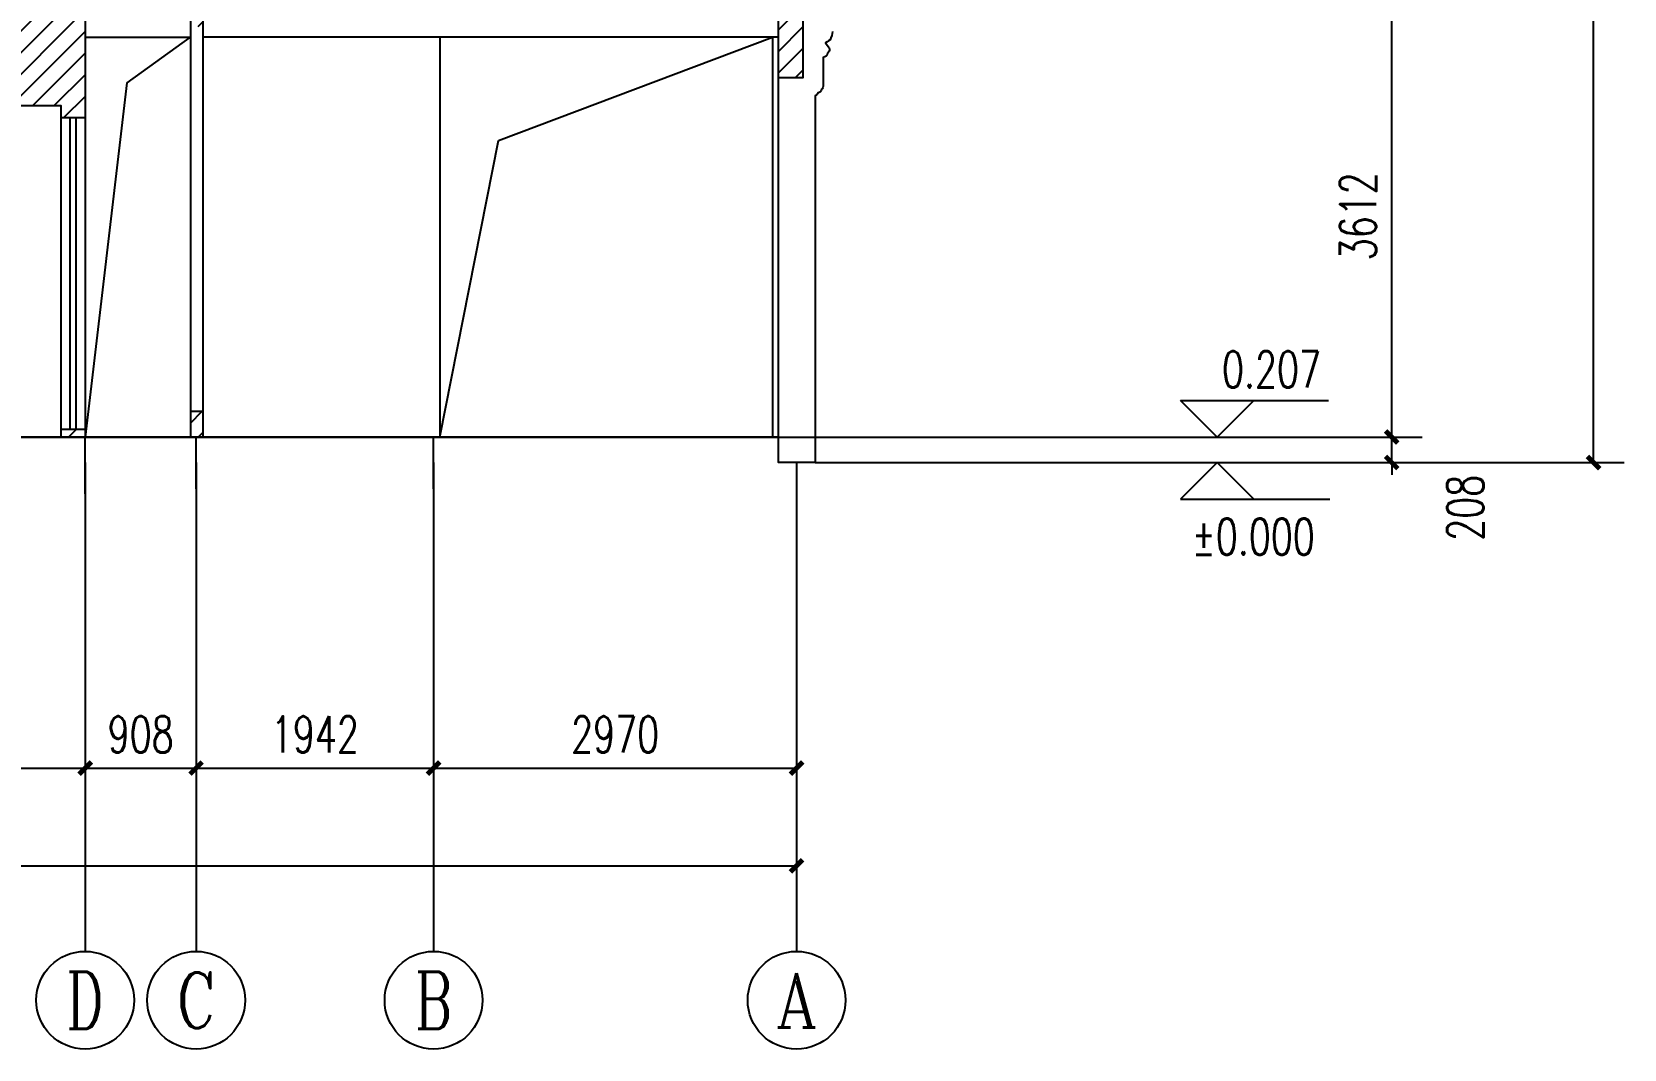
# Model space of a CAD drawing. Extents: x -20250 to 331240, y -699 to 63168.
# Drawn here: x 318215 to 331240, y 2398 to 10722 of the extents above; entities that cross this region are included whole.
import ezdxf
from ezdxf.enums import TextEntityAlignment as Align

# ---------------------------------------------------------------- set-up
doc = ezdxf.new("R2010")
doc.units = 0
doc.header["$LTSCALE"] = 1000
doc.header["$MEASUREMENT"] = 0
for name, color, linetype in [('AXIS', 3, 'Continuous'), ('AXIS_TEXT', 7, 'Continuous'), ('DIM_ELEV', 3, 'Continuous'), ('DOTE', 1, 'Continuous'), ('PUB_DIM', 3, 'Continuous'), ('PUB_HATCH', 8, 'Continuous'), ('PUB_TEXT', 7, 'Continuous'), ('WALL', 9, 'Continuous'), ('空', 3, 'Continuous'), ('窗', 4, 'Continuous'), ('门', 4, 'Continuous')]:
    doc.layers.add(name, color=color, linetype=linetype)
doc.styles.add('_TCH_AXIS', font='COMPLEX', dxfattribs={"bigfont": 'GBCBIG'})
doc.styles.add('_TCH_DIM', font='SIMPLEX', dxfattribs={"bigfont": 'GBCBIG'})
doc.styles.add('_TCH_DIM_T3', font='SIMPLEX', dxfattribs={"width": 0.705882, "bigfont": 'GBCBIG'})
doc.styles.add('COMPLEX', font='COMPLEX')
doc.dimstyles.new('_TCH_ARCH&&100', dxfattribs={"dimtxt": 297.5, "dimasz": 100, "dimexe": 250, "dimexo": 300, "dimgap": 126.25, "dimtad": 1, "dimdec": 0, "dimzin": 0, "dimdsep": 46, "dimtxsty": '_TCH_DIM_T3', "dimblk": 'ARCHTICK', "dimcen": 0.09, "dimclrt": 7, "dimazin": 2, "dimtfac": 1, "dimtdec": 0, "dimtix": 1, "dimtmove": 2, "dimatfit": 3, "dimfxl": 1, "dimtolj": 1, "dimtzin": 0, "dimarcsym": 0})
pattern_1 = [(45, (-59853.03, 80703.54), (-88.388383, 88.388383), [])]

# ---------------------------------------------------------------- blocks, each defined once
blk = doc.blocks.new('_ArchTick')
at = {"color": 0, "linetype": 'ByBlock', "const_width": 0.4}
blk.add_lwpolyline([(-0.5, -0.5), (0.5, 0.5)], dxfattribs=at)
blk = doc.blocks.new('*D25')
at = {"layer": 'Defpoints', "color": 0, "transparency": 16777216}
for p in [(327483, 16220), (330990, 16220), (327483, 7198)]:
    blk.add_point(p, dxfattribs=at)
at = {"layer": 'PUB_DIM', "color": 0, "lineweight": -2, "transparency": 16777216}
for p, q in [((327783, 16220), (331240, 16220)), ((330990, 7198), (330990, 16220)), ((327783, 7198), (331240, 7198))]:
    blk.add_line(p, q, dxfattribs=at)
at = {"layer": 'PUB_DIM', "color": 0, "lineweight": -2, "transparency": 16777216, "xscale": 100, "yscale": 100, "zscale": 100}
for p, rotation in [((330990, 16220), 90), ((330990, 7198), 270)]:
    blk.add_blockref('_ArchTick', p, dxfattribs=dict(at, rotation=rotation))
at = {"layer": 'PUB_DIM', "color": 7, "transparency": 16777216, "insert": (330715, 11709), "char_height": 297.5, "attachment_point": 5, "rotation": 90, "style": '_TCH_DIM_T3'}
blk.add_mtext('\\A1;9023', dxfattribs=at)
blk = doc.blocks.new('*D26')
at = {"layer": 'Defpoints', "color": 0, "transparency": 16777216}
for p in [(327912, 7406), (329338, 7406), (327912, 7198)]:
    blk.add_point(p, dxfattribs=at)
at = {"layer": 'PUB_DIM', "color": 0, "lineweight": -2, "transparency": 16777216}
for p, q in [((329338, 7406), (329338, 7506)), ((328212, 7406), (329588, 7406)), ((329338, 7198), (329338, 7406)), ((328212, 7198), (329588, 7198)), ((329338, 7198), (329338, 7098))]:
    blk.add_line(p, q, dxfattribs=at)
at = {"layer": 'PUB_DIM', "color": 0, "lineweight": -2, "transparency": 16777216, "xscale": 100, "yscale": 100, "zscale": 100}
for p, rotation in [((329338, 7406), 270), ((329338, 7198), 90)]:
    blk.add_blockref('_ArchTick', p, dxfattribs=dict(at, rotation=rotation))
at = {"layer": 'PUB_DIM', "color": 7, "transparency": 16777216, "insert": (329940, 6828), "char_height": 297.5, "attachment_point": 5, "rotation": 90, "style": '_TCH_DIM_T3'}
blk.add_mtext('\\A1;208', dxfattribs=at)
blk = doc.blocks.new('*D27')
at = {"layer": 'Defpoints', "color": 0, "transparency": 16777216}
for p in [(327912, 11018), (329338, 11018), (327912, 7406)]:
    blk.add_point(p, dxfattribs=at)
at = {"layer": 'PUB_DIM', "color": 0, "lineweight": -2, "transparency": 16777216}
for p, q in [((328212, 11018), (329588, 11018)), ((329338, 7406), (329338, 11018)), ((328212, 7406), (329588, 7406))]:
    blk.add_line(p, q, dxfattribs=at)
at = {"layer": 'PUB_DIM', "color": 0, "lineweight": -2, "transparency": 16777216, "xscale": 100, "yscale": 100, "zscale": 100}
for p, rotation in [((329338, 11018), 90), ((329338, 7406), 270)]:
    blk.add_blockref('_ArchTick', p, dxfattribs=dict(at, rotation=rotation))
at = {"layer": 'PUB_DIM', "color": 7, "transparency": 16777216, "insert": (329063, 9212), "char_height": 297.5, "attachment_point": 5, "rotation": 90, "style": '_TCH_DIM_T3'}
blk.add_mtext('\\A1;3612', dxfattribs=at)
blk = doc.blocks.new('*D93')
at = {"layer": 'AXIS', "color": 0, "lineweight": -2, "transparency": 16777216}
for p, q in [((321501, 6898), (321501, 4448)), ((324470, 6898), (324470, 4448)), ((321501, 4698), (324470, 4698))]:
    blk.add_line(p, q, dxfattribs=at)
at = {"layer": 'Defpoints', "color": 0, "transparency": 16777216}
for p in [(321501, 7198), (324470, 7198), (324470, 4698)]:
    blk.add_point(p, dxfattribs=at)
at = {"layer": 'AXIS', "color": 0, "lineweight": -2, "transparency": 16777216, "xscale": 100, "yscale": 100, "zscale": 100, "rotation": 180}
blk.add_blockref('_ArchTick', (321501, 4698), dxfattribs=at)
at = {"layer": 'AXIS', "color": 0, "lineweight": -2, "transparency": 16777216, "xscale": 100, "yscale": 100, "zscale": 100}
blk.add_blockref('_ArchTick', (324470, 4698), dxfattribs=at)
at = {"layer": 'AXIS', "color": 7, "transparency": 16777216, "insert": (322986, 4973), "char_height": 297.5, "attachment_point": 5, "style": '_TCH_DIM_T3'}
blk.add_mtext('\\A1;2970', dxfattribs=at)
blk = doc.blocks.new('*D94')
at = {"layer": 'AXIS', "color": 0, "lineweight": -2, "transparency": 16777216}
for p, q in [((319558, 6898), (319558, 4448)), ((321501, 6898), (321501, 4448)), ((319558, 4698), (321501, 4698))]:
    blk.add_line(p, q, dxfattribs=at)
at = {"layer": 'Defpoints', "color": 0, "transparency": 16777216}
for p in [(319558, 7198), (321501, 7198), (321501, 4698)]:
    blk.add_point(p, dxfattribs=at)
at = {"layer": 'AXIS', "color": 0, "lineweight": -2, "transparency": 16777216, "xscale": 100, "yscale": 100, "zscale": 100, "rotation": 180}
blk.add_blockref('_ArchTick', (319558, 4698), dxfattribs=at)
at = {"layer": 'AXIS', "color": 0, "lineweight": -2, "transparency": 16777216, "xscale": 100, "yscale": 100, "zscale": 100}
blk.add_blockref('_ArchTick', (321501, 4698), dxfattribs=at)
at = {"layer": 'AXIS', "color": 7, "transparency": 16777216, "insert": (320530, 4973), "char_height": 297.5, "attachment_point": 5, "style": '_TCH_DIM_T3'}
blk.add_mtext('\\A1;1942', dxfattribs=at)
blk = doc.blocks.new('*D95')
at = {"layer": 'AXIS', "color": 0, "lineweight": -2, "transparency": 16777216}
for p, q in [((318651, 6898), (318651, 4448)), ((319558, 6898), (319558, 4448)), ((318651, 4698), (319558, 4698))]:
    blk.add_line(p, q, dxfattribs=at)
at = {"layer": 'Defpoints', "color": 0, "transparency": 16777216}
for p in [(318651, 7198), (319558, 7198), (319558, 4698)]:
    blk.add_point(p, dxfattribs=at)
at = {"layer": 'AXIS', "color": 0, "lineweight": -2, "transparency": 16777216, "xscale": 100, "yscale": 100, "zscale": 100, "rotation": 180}
blk.add_blockref('_ArchTick', (318651, 4698), dxfattribs=at)
at = {"layer": 'AXIS', "color": 0, "lineweight": -2, "transparency": 16777216, "xscale": 100, "yscale": 100, "zscale": 100}
blk.add_blockref('_ArchTick', (319558, 4698), dxfattribs=at)
at = {"layer": 'AXIS', "color": 7, "transparency": 16777216, "insert": (319105, 4973), "char_height": 297.5, "attachment_point": 5, "style": '_TCH_DIM_T3'}
blk.add_mtext('\\A1;908', dxfattribs=at)
blk = doc.blocks.new('*D96')
at = {"layer": 'AXIS', "color": 0, "lineweight": -2, "transparency": 16777216}
for p, q in [((313785, 6898), (313785, 4448)), ((318651, 6898), (318651, 4448)), ((313785, 4698), (318651, 4698))]:
    blk.add_line(p, q, dxfattribs=at)
at = {"layer": 'Defpoints', "color": 0, "transparency": 16777216}
for p in [(313785, 7198), (318651, 7198), (318651, 4698)]:
    blk.add_point(p, dxfattribs=at)
at = {"layer": 'AXIS', "color": 0, "lineweight": -2, "transparency": 16777216, "xscale": 100, "yscale": 100, "zscale": 100, "rotation": 180}
blk.add_blockref('_ArchTick', (313785, 4698), dxfattribs=at)
at = {"layer": 'AXIS', "color": 0, "lineweight": -2, "transparency": 16777216, "xscale": 100, "yscale": 100, "zscale": 100}
blk.add_blockref('_ArchTick', (318651, 4698), dxfattribs=at)
at = {"layer": 'AXIS', "color": 7, "transparency": 16777216, "insert": (316218, 4973), "char_height": 297.5, "attachment_point": 5, "style": '_TCH_DIM_T3'}
blk.add_mtext('\\A1;4866', dxfattribs=at)
blk = doc.blocks.new('*D102')
at = {"layer": 'AXIS', "color": 0, "lineweight": -2, "transparency": 16777216}
for p, q in [((302260, 6898), (302260, 3648)), ((324470, 6898), (324470, 3648)), ((302260, 3898), (324470, 3898))]:
    blk.add_line(p, q, dxfattribs=at)
at = {"layer": 'Defpoints', "color": 0, "transparency": 16777216}
for p in [(302260, 7198), (324470, 7198), (324470, 3898)]:
    blk.add_point(p, dxfattribs=at)
at = {"layer": 'AXIS', "color": 0, "lineweight": -2, "transparency": 16777216, "xscale": 100, "yscale": 100, "zscale": 100, "rotation": 180}
blk.add_blockref('_ArchTick', (302260, 3898), dxfattribs=at)
at = {"layer": 'AXIS', "color": 0, "lineweight": -2, "transparency": 16777216, "xscale": 100, "yscale": 100, "zscale": 100}
blk.add_blockref('_ArchTick', (324470, 3898), dxfattribs=at)
at = {"layer": 'AXIS', "color": 7, "transparency": 16777216, "insert": (313365, 4173), "char_height": 297.5, "attachment_point": 5, "style": '_TCH_DIM_T3'}
blk.add_mtext('\\A1;22211', dxfattribs=at)
blk = doc.blocks.new('_AXISO')
blk.add_circle((0, 0), 0.5)
at = {"layer": 'AXIS_TEXT', "style": 'COMPLEX', "width": 1.041667}
blk.add_attdef('A', text='', height=0.56, dxfattribs=at).set_placement((-0.25, -0.28), (0.25, -0.28), align=Align.FIT)

msp = doc.modelspace()

# ---------------------------------------------------------------- hatches: boundary and pattern name
at = {"layer": 'PUB_HATCH'}
h = msp.add_hatch(dxfattribs=at)
h.set_pattern_fill('普通砖', color=256, scale=50, style=0)
h.set_pattern_definition(pattern_1)
h.paths.add_polyline_path([(319612.8, 10985.4), (320504.1, 10985.4), (320504.1, 10842.4), (320605.9, 10842.4), (320605.9, 10985.4), (321465, 10985.4), (321465, 10842.4), (321566.8, 10842.4), (321566.8, 10985.4), (322431.7, 10985.4), (322431.7, 10842.4), (322533.5, 10842.4), (322533.5, 10985.4), (323392.1, 10985.4), (323392.1, 10842.4), (323493.9, 10842.4), (323493.9, 10985.4), (324321.9, 10985.4), (324321.9, 10678.1), (324321.9, 10678.1), (324321.9, 10344.9), (324521.8, 10344.9), (324521.8, 10985.4), (324621.8, 10985.4), (324621.8, 11901.2), (324691.8, 11901.2), (324691.8, 11977.2), (324621.8, 11977.2), (324521.8, 11977.2), (324521.8, 11017.9), (318652.9, 11017.9), (318652.9, 13967.1), (318650.1, 13966.3), (318645.9, 13965.3), (318641.6, 13964.6), (318637.2, 13964), (318632.8, 13963.7), (318625.7, 13963.5), (318619.4, 13964), (318615.1, 13964.6), (318610.8, 13965.3), (318606.6, 13966.3), (318602.4, 13967.5), (318598.4, 13968.8), (318594.4, 13970.4), (318590.6, 13972.2), (318586.8, 13974.1), (318583.2, 13976.2), (318579.6, 13978.4), (318576.2, 13980.9), (318572.9, 13983.5), (318569.8, 13986.2), (318566.7, 13989.1), (318562.2, 13993.8), (318557.1, 14000.4), (318553.8, 14005.5), (318551.7, 14009.2), (318549.8, 14012.9), (318548.1, 14016.7), (318546.5, 14020.7), (318545.1, 14024.8), (318544, 14028.9), (318543, 14033.1), (318542.2, 14037.4), (318541.7, 14041.7), (318541.3, 14046.2), (318541.2, 14050.7), (318541.3, 14055.1), (318541.7, 14059.6), (318542.2, 14063.9), (318543, 14068.2), (318544, 14072.4), (318545.1, 14076.5), (318546.5, 14080.6), (318548.1, 14084.5), (318549.8, 14088.4), (318551.7, 14092.2), (318555, 14097.8), (318558.5, 14102.7), (318561.1, 14106), (318565.4, 14110.9), (318571.4, 14116.7), (318578, 14121.9), (318583.2, 14125.1), (318586.8, 14127.2), (318590.6, 14129.2), (318594.4, 14130.9), (318598.4, 14132.5), (318602.4, 14133.8), (318606.6, 14135), (318610.8, 14136), (318615.1, 14136.7), (318619.4, 14137.3), (318623.8, 14137.6), (318628.3, 14137.7), (318635.4, 14137.5), (318641.6, 14136.7), (318645.9, 14136), (318652.9, 14134.3), (318652.9, 14151.6), (319433.5, 14509.7), (319493.8, 14538.2), (319495.4, 14540.6), (319498, 14543.8), (319500.8, 14547), (319505.3, 14551.8), (319511.6, 14557.2), (319516.5, 14560.7), (319520.1, 14562.9), (319525.7, 14566.2), (319531.3, 14568.7), (319535.3, 14570.3), (319539.3, 14571.7), (319543.5, 14572.8), (319547.7, 14573.8), (319552, 14574.6), (319556.3, 14575.1), (319563.3, 14575.6), (319572.1, 14575.4), (320059.5, 14806.5), (320553.1, 15046.2), (320555.6, 15048.8), (320558.6, 15051.7), (320561.8, 15054.4), (320565.1, 15057), (320568.5, 15059.5), (320572, 15061.7), (320577.7, 15064.9), (320583.3, 15067.5), (320587.2, 15069.1), (320593.6, 15071.2), (320602, 15073.1), (320610.7, 15074.2), (320616.9, 15077.2), (321262.9, 15364.3), (321358.7, 15412.8), (321447.4, 15479.4), (321610.9, 15589.3), (321943.4, 15353), (322525.8, 15015.2), (322579.5, 14985.3), (322585.5, 14984.2), (322589.7, 14983.3), (322593.8, 14982.1), (322597.8, 14980.7), (322601.8, 14979.2), (322605.7, 14977.4), (322609.4, 14975.5), (322615.1, 14972.2), (322620, 14968.7), (322625.1, 14964.7), (322629.5, 14960.5), (322633.9, 14955.8), (322635.1, 14954.4), (323113, 14688.1), (323441.1, 14519), (323443.8, 14518.8), (323450.7, 14517.9), (323459.2, 14515.9), (323464.9, 14514), (323468.8, 14512.4), (323474.9, 14509.7), (323482.2, 14505.4), (323487, 14501.9), (323492.1, 14497.9), (323498.2, 14492.1), (323502.2, 14487.5), (323729.4, 14370.4), (324690.1, 13888.3), (324694.3, 13889.3), (324698.6, 13890.1), (324702.9, 13890.6), (324707.4, 13890.9), (324711.8, 13891.1), (324716.3, 13890.9), (324723.2, 13890.4), (324729.4, 13889.3), (324733.6, 13888.3), (324737.7, 13887.1), (324741.8, 13885.7), (324748, 13883.3), (324753.3, 13880.5), (324757, 13878.4), (324762.4, 13874.9), (324767.2, 13871.2), (324772.1, 13866.9), (324777.9, 13860.8), (324781.6, 13856.1), (324784.1, 13852.6), (324786.3, 13849.1), (324788.4, 13845.4), (324790.3, 13841.7), (324793.4, 13835), (325044.4, 13703.6), (325162.3, 13703.6), (325180.4, 13727.2), (324723.5, 13966.3), (323729.4, 14465.2), (323113, 14782.9), (322525.8, 15110), (321943.4, 15447.8), (321610.9, 15684.1), (321447.4, 15574.2), (321358.7, 15507.7), (321262.9, 15459.1), (320616.9, 15172), (320059.5, 14901.3), (319433.5, 14604.4), (318439.3, 14148.4), (317949.4, 13942.4), (317949.4, 13888.5), (318041.3, 13888.5), (318041.3, 13858.6), (318097.4, 13858.6), (318097.4, 13571.7), (318114.5, 13557.9), (318119.9, 13548), (318131.9, 13537.3), (318143.3, 13533), (318155.4, 13521.1), (318164.4, 13512.8), (318178.8, 13507.2), (318178.8, 12658), (317713.6, 12314.7), (317287.2, 12036.6), (317287.2, 11925.3), (317378.3, 11925.3), (317393.4, 11880.6), (317414.6, 11872.7), (317431.5, 11867.4), (317436.1, 11847.9), (317481, 11847.9), (317481, 11688.7), (317446, 11688.7), (317446, 11658.4), (317484.5, 11658.4), (317484.5, 11362.2), (317512.7, 11344.3), (317512.7, 11314.8), (317564, 11314.8), (317564, 11294.5), (317594.8, 11292.3), (317604, 11274.1), (317613.5, 11263.5), (317638.4, 11254.3), (317638.4, 11188.1), (317598.5, 11155.9), (317598.5, 11096.2), (317625.4, 11084.9), (317629.9, 11073), (317595.5, 11034.1), (317595.5, 11008.2), (317616.8, 10997.7), (317616.8, 10702.2), (317601.3, 10669), (317601.3, 10638.3), (317626.1, 10625.1), (317626.1, 10608.7), (317594.4, 10579.7), (317594.4, 10529.3), (317616.6, 10514), (317621.1, 10499.5), (317638.3, 10492), (317645, 10478.9), (317668.9, 10464.3), (317669.7, 10450.2), (317681.6, 10430), (317699.5, 10423.2), (317699.5, 10392.9), (317679.6, 10365.5), (317679.6, 10118.7), (318452.9, 10118.7), (318452.9, 10017.2), (318652.9, 10017.2), (318652.9, 10985.4), (319512.8, 10985.4), (319512.8, 10765.4), (319612.8, 10765.4)])
h = msp.add_hatch(dxfattribs=at)
h.set_pattern_fill('普通砖', color=256, scale=50, style=0)
h.set_pattern_definition(pattern_1)
h.paths.add_polyline_path([(319612.8, 7616.9), (319512.8, 7616.9), (319512.8, 7405.6), (319612.8, 7405.6)])
h = msp.add_hatch(dxfattribs=at)
h.set_pattern_fill('普通砖', color=256, scale=50, style=0)
h.set_pattern_definition(pattern_1)
h.paths.add_polyline_path([(318652.9, 7472), (318452.9, 7472), (318452.9, 7405.6), (318652.9, 7405.6), (318652.9, 7405.7)])

# ---------------------------------------------------------------- linework, layer by layer
at = {"layer": 'AXIS'}
for p, q in [((318650.7, 7198.1), (318650.7, 3198.1)), ((319558.4, 7198.1), (319558.4, 3198.1)), ((321500.8, 7198.1), (321500.8, 3198.1)), ((324470.5, 7198.1), (324470.5, 3198.1))]:
    msp.add_line(p, q, dxfattribs=at)
at = {"layer": 'DIM_ELEV'}
for p, q in [((327911.6, 7405.7), (327611.6, 7705.7)), ((327611.6, 7705.7), (328820.1, 7705.7)), ((327911.6, 7405.7), (328211.6, 7705.7)), ((327483.2, 7405.7), (328211.6, 7405.7)), ((327184.5, 7197.7), (328211.6, 7197.7)), ((327911.6, 7197.7), (327611.6, 6897.7)), ((327911.6, 7197.7), (328211.6, 6897.7)), ((327611.6, 6897.7), (328831.6, 6897.7))]:
    msp.add_line(p, q, dxfattribs=at)
at = {"layer": 'DOTE'}
for p, q in [((318650.7, 6941.5, 0), (318650.7, 7405.6, 0)), ((319558.4, 6981.5, 0), (319558.4, 7405.6, 0)), ((321500.8, 6981.5, 0), (321500.8, 7405.6, 0))]:
    msp.add_line(p, q, dxfattribs=at)
at = {"layer": 'DOTE', "elevation": 0}
for points in [[(314459.1, 7405.6), (327911.6, 7405.7)], [(324621.9, 7197.7), (327911.6, 7197.7)]]:
    msp.add_lwpolyline(points, dxfattribs=at)
at = {"layer": 'WALL'}
for points in [[(324621.8, 13922.6, 0), (324621.8, 11977.2, 0), (324691.8, 11977.2, 0), (324691.8, 11901.2, 0), (324621.8, 11901.2, 0), (324621.8, 10985.4, 0), (324521.8, 10985.4, 0), (324521.8, 10344.9, 0), (324321.9, 10344.9, 0)], [(318652.9, 7405.6, 0), (318652.9, 10985.4, 0), (319512.8, 10985.4, 0), (319512.8, 7405.6, 0)], [(319612.8, 10985.4, 0), (319612.8, 7405.6, 0)], [(324764, 10723.2, 0), (324760.7, 10707, 0), (324757.7, 10691.6, 0), (324751.6, 10672.2, 0), (324745.1, 10657.3, 0), (324732, 10647, 0), (324720.4, 10640.1, 0), (324707.2, 10631.9, 0), (324737.7, 10591.4, 0), (324739.8, 10580.4, 0), (324739.3, 10571.1, 0), (324736.8, 10562.7, 0), (324731, 10554.5, 0), (324722, 10545.4, 0), (324721.7, 10538.5, 0), (324718.4, 10528.8, 0), (324711.7, 10522.7, 0), (324702, 10517.9, 0), (324687.6, 10513, 0), (324687.6, 10278.2, 0), (324685.8, 10265.7, 0), (324682.6, 10257.2, 0), (324673.7, 10252.8, 0), (324670.7, 10239.2, 0), (324664.9, 10231.6, 0), (324654.3, 10225, 0), (324644.5, 10223.1, 0), (324640.9, 10213.6, 0), (324632.2, 10204.7, 0), (324621.9, 10198.9, 0), (324621.9, 7197.7, 0), (324321.9, 7197.7, 0), (324321.9, 10985.4, 0)], [(318652.9, 10678.1, 0), (319512.8, 10678.1, 0)], [(324321.9, 10678.1, 0), (319612.8, 10678.1, 0)], [(321551.5, 10678.1, 0), (321551.5, 7405.6, 0)], [(317679.6, 10118.7, 0), (318452.9, 10118.7, 0), (318452.9, 7405.6, 0)], [(324321.9, 7405.6, 0), (314459.1, 7405.6, 0), (314459.1, 7556.4, 0), (314115.7, 7556.4, 0), (314115.7, 7691.2, 0), (313892, 7691.2, 0), (313892, 7796.9, 0)], [(319512.8, 7616.9, 0), (319614.5, 7616.9, 0)]]:
    msp.add_polyline3d(points, dxfattribs=at)
at = {"layer": '空'}
for points in [[(318652.9, 7405.7, 0), (318993.2, 10303.2, 0), (319512.8, 10678.1, 0)], [(321551.5, 7405.7, 0), (322033.1, 9833, 0), (324273.9, 10678.1, 0)]]:
    msp.add_polyline3d(points, dxfattribs=at)
at = {"layer": '窗'}
msp.add_lwpolyline([(318652.9, 10017.2), (318452.9, 10017.2), (318452.9, 7472), (318652.9, 7472)], close=True, dxfattribs=at)
for points in [[(318527.9, 7472), (318527.9, 10017.2)], [(318577.9, 7472), (318577.9, 10017.2)]]:
    msp.add_lwpolyline(points, dxfattribs=at)
at = {"layer": '门'}
msp.add_polyline3d([(324321.9, 10678.1, 0), (324273.9, 10678.1, 0), (324273.9, 7405.7, 0), (324321.9, 7405.7, 0)], close=True, dxfattribs=at)

# ---------------------------------------------------------------- block references
at = {"layer": 'AXIS'}
ref = msp.add_blockref('_AXISO', (318650.7, 2798.1), dxfattribs=dict(at, xscale=800, yscale=800, zscale=800))
ref.add_attrib('A', 'D', dxfattribs={"layer": 'AXIS_TEXT', "height": 465.9, "style": '_TCH_AXIS', "width": 0.823529}).set_placement((318495.4, 2565.2), (318806, 2565.2), align=Align.FIT)
ref = msp.add_blockref('_AXISO', (319558.4, 2798.1), dxfattribs=dict(at, xscale=800, yscale=800, zscale=800))
ref.add_attrib('A', 'C', dxfattribs={"layer": 'AXIS_TEXT', "height": 455.7, "style": '_TCH_AXIS'}).set_placement((319395.7, 2570.3), (319721.2, 2570.3), align=Align.FIT)
ref = msp.add_blockref('_AXISO', (321500.8, 2798.1), dxfattribs=dict(at, xscale=800, yscale=800, zscale=800))
ref.add_attrib('A', 'B', dxfattribs={"layer": 'AXIS_TEXT', "height": 465.9, "style": '_TCH_AXIS', "width": 0.823529}).set_placement((321345.5, 2565.2), (321656.1, 2565.2), align=Align.FIT)
ref = msp.add_blockref('_AXISO', (324470.5, 2798.1), dxfattribs=dict(at, xscale=800, yscale=800, zscale=800))
ref.add_attrib('A', 'A', dxfattribs={"layer": 'AXIS_TEXT', "height": 445.4, "style": '_TCH_AXIS', "width": 0.888889}).set_placement((324300.8, 2575.4), (324640.2, 2575.4), align=Align.FIT)

# ---------------------------------------------------------------- texts
at = {"layer": 'PUB_TEXT', "style": '_TCH_DIM', "width": 0.705882}
for s, p in [('0.207', (327950.1, 7810.7)), ('%%P0.000', (327701.6, 6442.7))]:
    msp.add_text(s, height=297.5, dxfattribs=at).set_placement(p)

# ---------------------------------------------------------------- dimensions: what is measured, and where the dimension line sits
at = {"layer": 'AXIS'}
for p1, p2, distance, picture, middle in [((302259.5, 7198.1), (324470.5, 7198.1), -3300, '*D102', (313365, 4173.1)), ((313784.7, 7198.1), (318650.7, 7198.1), -2500, '*D96', (316217.7, 4973.1)), ((318650.7, 7198.1), (319558.4, 7198.1), -2500, '*D95', (319104.6, 4973.1)), ((319558.4, 7198.1), (321500.8, 7198.1), -2500, '*D94', (320529.6, 4973.1)), ((321500.8, 7198.1), (324470.5, 7198.1), -2500, '*D93', (322985.7, 4973.1))]:
    dim = msp.add_aligned_dim(p1=p1, p2=p2, distance=distance, dimstyle='_TCH_ARCH&&100', dxfattribs=at)
    dim.commit()
    dim.dimension.update_dxf_attribs({"geometry": picture, "text_midpoint": middle})
at = {"layer": 'PUB_DIM'}
for p1, p2, distance, picture, middle in [((327483.2, 7197.7), (327483.2, 16220.3), -3506.4, '*D25', (330714.6, 11709)), ((327911.6, 7405.7), (327911.6, 11017.9), -1426.5, '*D27', (329063, 9211.8))]:
    dim = msp.add_aligned_dim(p1=p1, p2=p2, distance=distance, dimstyle='_TCH_ARCH&&100', dxfattribs=at)
    dim.commit()
    dim.dimension.update_dxf_attribs({"geometry": picture, "text_midpoint": middle})
dim = msp.add_linear_dim(base=(329338, 7405.7), p1=(327911.6, 7197.7), p2=(327911.6, 7405.7), angle=90, dimstyle='_TCH_ARCH&&100', dxfattribs=at)
dim.commit()
dim.dimension.update_dxf_attribs({"geometry": '*D26', "text_midpoint": (329939.5, 6827.7), "dimtype": 129})

doc.saveas('drawing.dxf')
